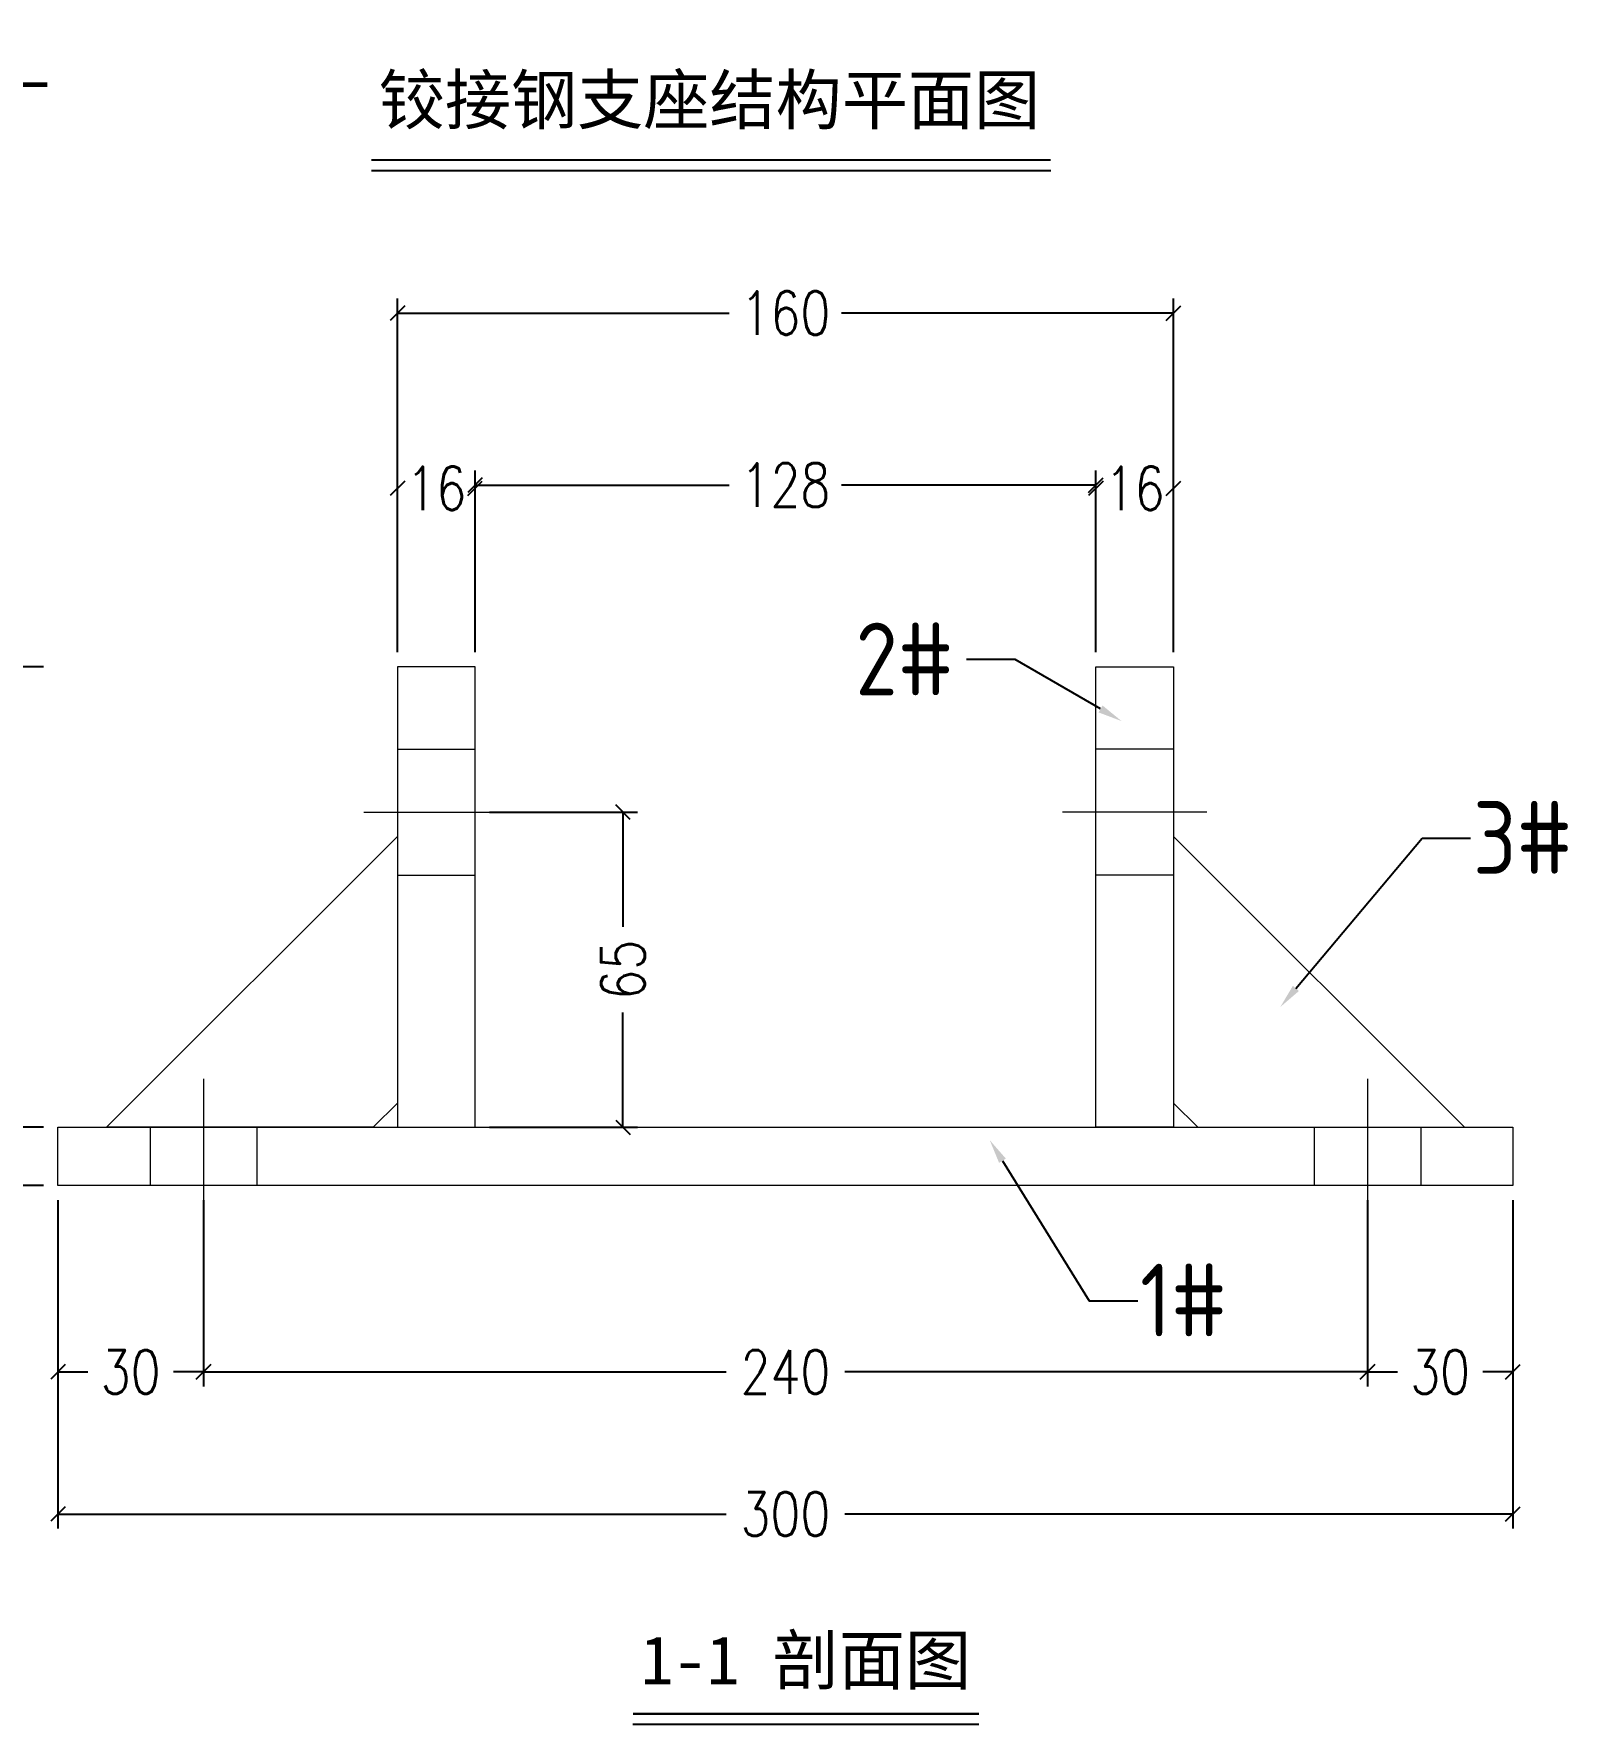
# Model space of a CAD drawing. Extents: x 8238 to 123366, y -35216 to 128109.
# Drawn here: x 29696 to 30655, y -234 to 812 of the extents above; entities that cross this region are included whole.
import ezdxf
from ezdxf import colors
from ezdxf.entities.mleader import LeaderData, LeaderLine
from ezdxf.math import Vec2, Vec3

# ---------------------------------------------------------------- set-up
doc = ezdxf.new("R2010")
doc.units = 0
doc.header["$LTSCALE"] = 1000
doc.header["$MEASUREMENT"] = 0
doc.linetypes.add('DASHDOT', pattern=[1, 0.5, -0.25, 0, -0.25])
for name, color, linetype in [('HR-dimension', 9, 'Continuous'), ('打印图框', 255, 'Continuous'), ('标注', 9, 'Continuous'), ('连接端梁', 130, 'Continuous')]:
    doc.layers.add(name, color=color, linetype=linetype)
doc.layers.add('结构', color=52, linetype='Continuous', lineweight=18)
doc.styles.add('Arial', font='')
doc.styles.add('HZTXT', font='txtw.shx', dxfattribs={"width": 0.8, "bigfont": 'hztxtw.shx'})
doc.styles.get("Standard").update_dxf_attribs({"font": 'gbenor.shx', "bigfont": 'gbcbig.shx'})
doc.styles.get('Arial').set_extended_font_data('STXihei')
doc.dimstyles.new('DIM-3', dxfattribs={"dimscale": 3, "dimtxt": 3, "dimasz": 1, "dimexe": 1, "dimexo": 1, "dimgap": 1, "dimtad": 0, "dimdec": 1, "dimrnd": 0.0005, "dimzin": 9, "dimdsep": 46, "dimtxsty": 'HZTXT', "dimblk": 'OBLIQUE', "dimcen": 0, "dimclrd": 9, "dimclre": 9, "dimclrt": 2, "dimazin": 2, "dimtfac": 1, "dimtdec": 1, "dimtofl": 0, "dimtmove": 0, "dimatfit": 3, "dimldrblk": 'OBLIQUE', "dimfxl": 1, "dimarcsym": 2})

# ---------------------------------------------------------------- blocks, each defined once
blk = doc.blocks.new('_Oblique')
at = {"color": 0, "linetype": 'ByBlock', "lineweight": -2}
blk.add_line((-0.5, -0.5), (0.5, 0.5), dxfattribs=at)
blk = doc.blocks.new('*D598')
at = {"layer": 'Defpoints', "color": 0, "ltscale": 10, "transparency": 16777216}
for p in [(38611.11, -4999.48), (38595.11, -5036.28), (38611.11, -5036.28)]:
    blk.add_point(p, dxfattribs=at)
at = {"layer": 'HR-dimension', "color": 9, "lineweight": -2, "ltscale": 10, "transparency": 16777216}
for p, q in [((38595.11, -5033.28), (38595.11, -4996.48)), ((38595.11, -4999.48), (38595.14, -4999.48)), ((38611.11, -4999.48), (38611.09, -4999.48)), ((38611.11, -5033.28), (38611.11, -4996.48))]:
    blk.add_line(p, q, dxfattribs=at)
at = {"layer": 'HR-dimension', "color": 9, "lineweight": -2, "ltscale": 10, "transparency": 16777216, "xscale": 3, "yscale": 3, "zscale": 3, "rotation": 180}
blk.add_blockref('_Oblique', (38595.11, -4999.48), dxfattribs=at)
at = {"layer": 'HR-dimension', "color": 9, "lineweight": -2, "ltscale": 10, "transparency": 16777216, "xscale": 3, "yscale": 3, "zscale": 3}
blk.add_blockref('_Oblique', (38611.11, -4999.48), dxfattribs=at)
at = {"layer": 'HR-dimension', "color": 2, "ltscale": 10, "transparency": 16777216, "insert": (38603.11, -4999.48), "char_height": 9, "attachment_point": 5, "style": 'HZTXT'}
blk.add_mtext('16', dxfattribs=at)
blk = doc.blocks.new('*D599')
at = {"layer": 'Defpoints', "color": 0, "ltscale": 10, "transparency": 16777216}
for p in [(38739.11, -4998.81), (38611.11, -5036.28), (38739.11, -5036.28)]:
    blk.add_point(p, dxfattribs=at)
at = {"layer": 'HR-dimension', "color": 9, "lineweight": -2, "ltscale": 10, "transparency": 16777216}
for p, q in [((38611.11, -5033.28), (38611.11, -4995.81)), ((38739.11, -5033.28), (38739.11, -4995.81)), ((38611.11, -4998.81), (38663.54, -4998.81)), ((38739.11, -4998.81), (38686.69, -4998.81))]:
    blk.add_line(p, q, dxfattribs=at)
at = {"layer": 'HR-dimension', "color": 9, "lineweight": -2, "ltscale": 10, "transparency": 16777216, "xscale": 3, "yscale": 3, "zscale": 3, "rotation": 180}
blk.add_blockref('_Oblique', (38611.11, -4998.81), dxfattribs=at)
at = {"layer": 'HR-dimension', "color": 9, "lineweight": -2, "ltscale": 10, "transparency": 16777216, "xscale": 3, "yscale": 3, "zscale": 3}
blk.add_blockref('_Oblique', (38739.11, -4998.81), dxfattribs=at)
at = {"layer": 'HR-dimension', "color": 2, "ltscale": 10, "transparency": 16777216, "insert": (38675.11, -4998.81), "char_height": 9, "attachment_point": 5, "style": 'HZTXT'}
blk.add_mtext('128', dxfattribs=at)
blk = doc.blocks.new('*D600')
at = {"layer": 'Defpoints', "color": 0, "ltscale": 10, "transparency": 16777216}
for p in [(38739.11, -4999.48), (38739.11, -5036.28), (38755.11, -5036.28)]:
    blk.add_point(p, dxfattribs=at)
at = {"layer": 'HR-dimension', "color": 9, "lineweight": -2, "ltscale": 10, "transparency": 16777216}
for p, q in [((38739.11, -5033.28), (38739.11, -4996.48)), ((38739.11, -4999.48), (38739.14, -4999.48)), ((38755.11, -4999.48), (38755.09, -4999.48)), ((38755.11, -5033.28), (38755.11, -4996.48))]:
    blk.add_line(p, q, dxfattribs=at)
at = {"layer": 'HR-dimension', "color": 9, "lineweight": -2, "ltscale": 10, "transparency": 16777216, "xscale": 3, "yscale": 3, "zscale": 3, "rotation": 180}
blk.add_blockref('_Oblique', (38739.11, -4999.48), dxfattribs=at)
at = {"layer": 'HR-dimension', "color": 9, "lineweight": -2, "ltscale": 10, "transparency": 16777216, "xscale": 3, "yscale": 3, "zscale": 3}
blk.add_blockref('_Oblique', (38755.11, -4999.48), dxfattribs=at)
at = {"layer": 'HR-dimension', "color": 2, "ltscale": 10, "transparency": 16777216, "insert": (38747.11, -4999.48), "char_height": 9, "attachment_point": 5, "style": 'HZTXT'}
blk.add_mtext('16', dxfattribs=at)
blk = doc.blocks.new('*D601')
at = {"layer": 'Defpoints', "color": 0, "ltscale": 10, "transparency": 16777216}
for p in [(38611.11, -5066.28), (38641.61, -5066.28), (38611.11, -5131.28)]:
    blk.add_point(p, dxfattribs=at)
at = {"layer": 'HR-dimension', "color": 9, "lineweight": -2, "ltscale": 10, "transparency": 16777216}
for p, q in [((38614.11, -5066.28), (38644.61, -5066.28)), ((38641.61, -5066.28), (38641.61, -5089.95)), ((38641.61, -5131.28), (38641.61, -5107.6)), ((38614.11, -5131.28), (38644.61, -5131.28))]:
    blk.add_line(p, q, dxfattribs=at)
at = {"layer": 'HR-dimension', "color": 9, "lineweight": -2, "ltscale": 10, "transparency": 16777216, "xscale": 3, "yscale": 3, "zscale": 3}
for p, rotation in [((38641.61, -5066.28), 90), ((38641.61, -5131.28), 270)]:
    blk.add_blockref('_Oblique', p, dxfattribs=dict(at, rotation=rotation))
at = {"layer": 'HR-dimension', "color": 2, "ltscale": 10, "transparency": 16777216, "insert": (38641.61, -5098.78), "char_height": 9, "attachment_point": 5, "rotation": 90, "style": 'HZTXT'}
blk.add_mtext('65', dxfattribs=at)
blk = doc.blocks.new('*D1241')
at = {"layer": 'Defpoints', "color": 0, "ltscale": 10, "transparency": 16777216}
for p in [(38525.11, -5143.28), (38825.11, -5143.28), (38825.11, -5211.04)]:
    blk.add_point(p, dxfattribs=at)
at = {"layer": 'HR-dimension', "color": 9, "lineweight": -2, "ltscale": 10, "transparency": 16777216}
for p, q in [((38525.11, -5146.28), (38525.11, -5214.04)), ((38825.11, -5146.28), (38825.11, -5214.04)), ((38525.11, -5211.04), (38662.86, -5211.04)), ((38825.11, -5211.04), (38687.37, -5211.04))]:
    blk.add_line(p, q, dxfattribs=at)
at = {"layer": 'HR-dimension', "color": 9, "lineweight": -2, "ltscale": 10, "transparency": 16777216, "xscale": 3, "yscale": 3, "zscale": 3, "rotation": 180}
blk.add_blockref('_Oblique', (38525.11, -5211.04), dxfattribs=at)
at = {"layer": 'HR-dimension', "color": 9, "lineweight": -2, "ltscale": 10, "transparency": 16777216, "xscale": 3, "yscale": 3, "zscale": 3}
blk.add_blockref('_Oblique', (38825.11, -5211.04), dxfattribs=at)
at = {"layer": 'HR-dimension', "color": 2, "ltscale": 10, "transparency": 16777216, "insert": (38675.11, -5211.04), "char_height": 9, "attachment_point": 5, "style": 'HZTXT'}
blk.add_mtext('300', dxfattribs=at)
blk = doc.blocks.new('*D602')
at = {"layer": 'Defpoints', "color": 0, "ltscale": 10, "transparency": 16777216}
for p in [(38755.11, -4963.33), (38595.11, -5036.28), (38755.11, -5036.28)]:
    blk.add_point(p, dxfattribs=at)
at = {"layer": 'HR-dimension', "color": 9, "lineweight": -2, "ltscale": 10, "transparency": 16777216}
for p, q in [((38595.11, -5033.28), (38595.11, -4960.33)), ((38755.11, -5033.28), (38755.11, -4960.33)), ((38595.11, -4963.33), (38663.54, -4963.33)), ((38755.11, -4963.33), (38686.69, -4963.33))]:
    blk.add_line(p, q, dxfattribs=at)
at = {"layer": 'HR-dimension', "color": 9, "lineweight": -2, "ltscale": 10, "transparency": 16777216, "xscale": 3, "yscale": 3, "zscale": 3, "rotation": 180}
blk.add_blockref('_Oblique', (38595.11, -4963.33), dxfattribs=at)
at = {"layer": 'HR-dimension', "color": 9, "lineweight": -2, "ltscale": 10, "transparency": 16777216, "xscale": 3, "yscale": 3, "zscale": 3}
blk.add_blockref('_Oblique', (38755.11, -4963.33), dxfattribs=at)
at = {"layer": 'HR-dimension', "color": 2, "ltscale": 10, "transparency": 16777216, "insert": (38675.11, -4963.33), "char_height": 9, "attachment_point": 5, "style": 'HZTXT'}
blk.add_mtext('160', dxfattribs=at)
blk = doc.blocks.new('*D622')
at = {"layer": 'Defpoints', "color": 0, "ltscale": 10, "transparency": 16777216}
for p in [(38525.11, -5143.28), (38555.11, -5143.28), (38555.11, -5181.72)]:
    blk.add_point(p, dxfattribs=at)
at = {"layer": 'HR-dimension', "color": 9, "lineweight": -2, "ltscale": 10, "transparency": 16777216}
for p, q in [((38525.11, -5146.28), (38525.11, -5184.72)), ((38555.11, -5146.28), (38555.11, -5184.72)), ((38525.11, -5181.72), (38531.29, -5181.72)), ((38555.11, -5181.72), (38548.94, -5181.72))]:
    blk.add_line(p, q, dxfattribs=at)
at = {"layer": 'HR-dimension', "color": 9, "lineweight": -2, "ltscale": 10, "transparency": 16777216, "xscale": 3, "yscale": 3, "zscale": 3, "rotation": 180}
blk.add_blockref('_Oblique', (38525.11, -5181.72), dxfattribs=at)
at = {"layer": 'HR-dimension', "color": 9, "lineweight": -2, "ltscale": 10, "transparency": 16777216, "xscale": 3, "yscale": 3, "zscale": 3}
blk.add_blockref('_Oblique', (38555.11, -5181.72), dxfattribs=at)
at = {"layer": 'HR-dimension', "color": 2, "ltscale": 10, "transparency": 16777216, "insert": (38540.11, -5181.72), "char_height": 9, "attachment_point": 5, "style": 'HZTXT'}
blk.add_mtext('30', dxfattribs=at)
blk = doc.blocks.new('*D623')
at = {"layer": 'Defpoints', "color": 0, "ltscale": 10, "transparency": 16777216}
for p in [(38555.11, -5143.28), (38795.11, -5143.28), (38795.11, -5181.72)]:
    blk.add_point(p, dxfattribs=at)
at = {"layer": 'HR-dimension', "color": 9, "lineweight": -2, "ltscale": 10, "transparency": 16777216}
for p, q in [((38555.11, -5146.28), (38555.11, -5184.72)), ((38795.11, -5146.28), (38795.11, -5184.72)), ((38555.11, -5181.72), (38662.86, -5181.72)), ((38795.11, -5181.72), (38687.37, -5181.72))]:
    blk.add_line(p, q, dxfattribs=at)
at = {"layer": 'HR-dimension', "color": 9, "lineweight": -2, "ltscale": 10, "transparency": 16777216, "xscale": 3, "yscale": 3, "zscale": 3, "rotation": 180}
blk.add_blockref('_Oblique', (38555.11, -5181.72), dxfattribs=at)
at = {"layer": 'HR-dimension', "color": 9, "lineweight": -2, "ltscale": 10, "transparency": 16777216, "xscale": 3, "yscale": 3, "zscale": 3}
blk.add_blockref('_Oblique', (38795.11, -5181.72), dxfattribs=at)
at = {"layer": 'HR-dimension', "color": 2, "ltscale": 10, "transparency": 16777216, "insert": (38675.11, -5181.72), "char_height": 9, "attachment_point": 5, "style": 'HZTXT'}
blk.add_mtext('240', dxfattribs=at)
blk = doc.blocks.new('*D624')
at = {"layer": 'Defpoints', "color": 0, "ltscale": 10, "transparency": 16777216}
for p in [(38795.11, -5143.28), (38825.11, -5143.28), (38825.11, -5181.72)]:
    blk.add_point(p, dxfattribs=at)
at = {"layer": 'HR-dimension', "color": 9, "lineweight": -2, "ltscale": 10, "transparency": 16777216}
for p, q in [((38795.11, -5146.28), (38795.11, -5184.72)), ((38825.11, -5146.28), (38825.11, -5184.72)), ((38795.11, -5181.72), (38801.29, -5181.72)), ((38825.11, -5181.72), (38818.94, -5181.72))]:
    blk.add_line(p, q, dxfattribs=at)
at = {"layer": 'HR-dimension', "color": 9, "lineweight": -2, "ltscale": 10, "transparency": 16777216, "xscale": 3, "yscale": 3, "zscale": 3, "rotation": 180}
blk.add_blockref('_Oblique', (38795.11, -5181.72), dxfattribs=at)
at = {"layer": 'HR-dimension', "color": 9, "lineweight": -2, "ltscale": 10, "transparency": 16777216, "xscale": 3, "yscale": 3, "zscale": 3}
blk.add_blockref('_Oblique', (38825.11, -5181.72), dxfattribs=at)
at = {"layer": 'HR-dimension', "color": 2, "ltscale": 10, "transparency": 16777216, "insert": (38810.11, -5181.72), "char_height": 9, "attachment_point": 5, "style": 'HZTXT'}
blk.add_mtext('30', dxfattribs=at)
blk = doc.blocks.new('*D1257')
at = {"layer": 'Defpoints', "color": 0, "ltscale": 10, "transparency": 16777216}
for p in [(38494.62, -5036.28), (38525.11, -5036.28), (38525.11, -5131.28)]:
    blk.add_point(p, dxfattribs=at)
at = {"layer": 'HR-dimension', "color": 9, "lineweight": -2, "ltscale": 10, "transparency": 16777216}
for p, q in [((38522.11, -5036.28), (38491.62, -5036.28)), ((38494.62, -5036.28), (38494.62, -5074.95)), ((38494.62, -5131.28), (38494.62, -5092.6)), ((38522.11, -5131.28), (38491.62, -5131.28))]:
    blk.add_line(p, q, dxfattribs=at)
at = {"layer": 'HR-dimension', "color": 9, "lineweight": -2, "ltscale": 10, "transparency": 16777216, "xscale": 3, "yscale": 3, "zscale": 3}
for p, rotation in [((38494.62, -5036.28), 90), ((38494.62, -5131.28), 270)]:
    blk.add_blockref('_Oblique', p, dxfattribs=dict(at, rotation=rotation))
at = {"layer": 'HR-dimension', "color": 2, "ltscale": 10, "transparency": 16777216, "insert": (38494.62, -5083.78), "char_height": 9, "attachment_point": 5, "rotation": 90, "style": 'HZTXT'}
blk.add_mtext('95', dxfattribs=at)
blk = doc.blocks.new('*D1258')
at = {"layer": 'Defpoints', "color": 0, "ltscale": 10, "transparency": 16777216}
for p in [(38525.11, -5131.28), (38494.62, -5143.28), (38525.11, -5143.28)]:
    blk.add_point(p, dxfattribs=at)
at = {"layer": 'HR-dimension', "color": 9, "lineweight": -2, "ltscale": 10, "transparency": 16777216}
for p, q in [((38522.11, -5131.28), (38491.62, -5131.28)), ((38494.62, -5131.28), (38494.62, -5143.28)), ((38522.11, -5143.28), (38491.62, -5143.28)), ((38494.62, -5143.28), (38494.62, -5146.28))]:
    blk.add_line(p, q, dxfattribs=at)
at = {"layer": 'HR-dimension', "color": 9, "lineweight": -2, "ltscale": 10, "transparency": 16777216, "xscale": 3, "yscale": 3, "zscale": 3}
for p, rotation in [((38494.62, -5131.28), 90), ((38494.62, -5143.28), 270)]:
    blk.add_blockref('_Oblique', p, dxfattribs=dict(at, rotation=rotation))
at = {"layer": 'HR-dimension', "color": 2, "ltscale": 10, "transparency": 16777216, "insert": (38494.62, -5154.42), "char_height": 9, "attachment_point": 5, "rotation": 90, "style": 'HZTXT'}
blk.add_mtext('12', dxfattribs=at)
blk = doc.blocks.new('asdasdasdgfhgtj')
for p, q in [((38589.75, -4933.89), (38729.83, -4933.89)), ((38643.65, -5254.4), (38715, -5254.4))]:
    blk.add_line(p, q)
at = {"const_width": 0.45}
for points in [[(38589.75, -4931.77), (38729.83, -4931.77)], [(38643.65, -5252.27), (38715, -5252.27)]]:
    blk.add_lwpolyline(points, dxfattribs=at)
at = {"layer": '标注', "color": 1, "const_width": 1}
blk.add_lwpolyline([(38522.93, -4916.23), (38512.93, -4916.23), (38512.93, -4906.23)], dxfattribs=at)
at = {"layer": '结构', "color": 1, "linetype": 'DASHDOT', "ltscale": 5}
for p, q in [((38595.11, -5053.28), (38611.11, -5053.28)), ((38755.11, -5053.28), (38739.11, -5053.28)), ((38588.21, -5066.28), (38618.01, -5066.28)), ((38762.01, -5066.28), (38732.21, -5066.28)), ((38595.11, -5079.28), (38611.11, -5079.28)), ((38755.11, -5079.28), (38739.11, -5079.28)), ((38555.11, -5121.28), (38555.11, -5153.28)), ((38795.11, -5121.28), (38795.11, -5153.28)), ((38544.11, -5131.28), (38544.11, -5143.28)), ((38566.11, -5131.28), (38566.11, -5143.28)), ((38784.11, -5131.28), (38784.11, -5143.28)), ((38806.11, -5131.28), (38806.11, -5143.28))]:
    blk.add_line(p, q, dxfattribs=at)
at = {"layer": '结构', "color": 4}
for p, q in [((38535.11, -5131.28), (38595.11, -5071.28)), ((38595.11, -5071.28), (38595.11, -5126.28)), ((38815.11, -5131.28), (38755.11, -5071.28)), ((38755.11, -5071.28), (38755.11, -5126.28)), ((38590.11, -5131.28), (38595.11, -5126.28)), ((38760.11, -5131.28), (38755.11, -5126.28)), ((38590.11, -5131.28), (38535.11, -5131.28)), ((38760.11, -5131.28), (38815.11, -5131.28))]:
    blk.add_line(p, q, dxfattribs=at)
for points in [[(38611.11, -5036.28), (38595.11, -5036.28), (38595.11, -5131.28), (38611.11, -5131.28)], [(38739.11, -5036.28), (38755.11, -5036.28), (38755.11, -5131.28), (38739.11, -5131.28)], [(38525.11, -5131.28), (38825.11, -5131.28), (38825.11, -5143.28), (38525.11, -5143.28)]]:
    blk.add_lwpolyline(points, close=True, dxfattribs=at)
at = {"layer": '打印图框', "color": 6, "char_height": 10, "attachment_point": 5, "style": 'Arial'}
for s, insert in [('\\P铰接钢支座结构平面图', (38659.44, -4911.55)), ('1-1 剖面图', (38679.32, -5241.72))]:
    blk.add_mtext(s, dxfattribs=dict(at, insert=insert))
at = {"layer": 'HR-dimension', "ltscale": 10}
for base, p1, p2, picture, middle in [((38755.11, -4963.33), (38595.11, -5036.28), (38755.11, -5036.28), '*D602', (38675.11, -4963.33)), ((38611.11, -4999.48), (38595.11, -5036.28), (38611.11, -5036.28), '*D598', (38603.11, -4999.48)), ((38739.11, -4999.48), (38755.11, -5036.28), (38739.11, -5036.28), '*D600', (38747.11, -4999.48))]:
    dim = blk.add_linear_dim(base=base, p1=p1, p2=p2, dimstyle='DIM-3', dxfattribs=at)
    dim.commit()
    dim.dimension.update_dxf_attribs({"geometry": picture, "text_midpoint": middle, "dimtype": 128})
for base, p1, p2, picture, middle in [((38739.11, -4998.81), (38611.11, -5036.28), (38739.11, -5036.28), '*D599', (38675.11, -4998.81)), ((38825.11, -5211.04), (38525.11, -5143.28), (38825.11, -5143.28), '*D1241', (38675.11, -5211.04)), ((38555.11, -5181.72), (38525.11, -5143.28), (38555.11, -5143.28), '*D622', (38540.11, -5181.72)), ((38795.11, -5181.72), (38555.11, -5143.28), (38795.11, -5143.28), '*D623', (38675.11, -5181.72)), ((38825.11, -5181.72), (38795.11, -5143.28), (38825.11, -5143.28), '*D624', (38810.11, -5181.72))]:
    dim = blk.add_linear_dim(base=base, p1=p1, p2=p2, dimstyle='DIM-3', dxfattribs=at)
    dim.commit()
    dim.dimension.update_dxf_attribs({"geometry": picture, "text_midpoint": middle})
for base, p1, p2, picture, middle in [((38494.62, -5036.28), (38525.11, -5131.28), (38525.11, -5036.28), '*D1257', (38494.62, -5083.78)), ((38641.61, -5066.28), (38611.11, -5131.28), (38611.11, -5066.28), '*D601', (38641.61, -5098.78)), ((38494.62, -5143.28), (38525.11, -5131.28), (38525.11, -5143.28), '*D1258', (38494.62, -5154.42))]:
    dim = blk.add_linear_dim(base=base, p1=p1, p2=p2, angle=90, dimstyle='DIM-3', dxfattribs=at)
    dim.commit()
    dim.dimension.update_dxf_attribs({"geometry": picture, "text_midpoint": middle})
at = {"layer": '标注', "color": 6}
ml = blk.add_multileader_mtext('Standard', dxfattribs=at)
ml.set_content('2#', color=6)
ml.set_leader_properties(color=9)
ml.build(insert=Vec2(0, 0))
ml.multileader.update_dxf_attribs({"dogleg_length": 10, "arrow_head_size": 5})
ctx = ml.context
ctx.base_point, ctx.char_height, ctx.arrow_head_size, ctx.landing_gap_size, ctx.plane_origin = Vec3(38694.91, -5034.82), 15, 5, 0.5, Vec3(35606.33, -10605.15)
notes = []
notes.append((ctx, [(0, (1, 1, 0), (38722.47, -5034.82), (-1, 0), 10, [(0, [(38744.42, -5047.49)], 256, [])])]))
ctx.mtext.insert, ctx.mtext.defined_height, ctx.mtext.flow_direction = Vec3(38689.55, -5027.2), 40, 5
ml = blk.add_multileader_mtext('Standard', dxfattribs=at)
ml.set_content('3#', color=6)
ml.set_leader_properties(color=9)
ml.build(insert=Vec2(0, 0))
ml.multileader.update_dxf_attribs({"dogleg_length": 10, "arrow_head_size": 5})
ctx = ml.context
ctx.base_point, ctx.char_height, ctx.arrow_head_size, ctx.landing_gap_size, ctx.plane_origin = Vec3(38816.38, -5071.65), 15, 5, 0.5, Vec3(35746.79, -10641.61)
notes.append((ctx, [(1, (1, 1, 0), (38806.38, -5071.65), (1, 0), 10, [(0, [(38777.15, -5106.46)], 256, [])])]))
ctx.mtext.insert, ctx.mtext.defined_height, ctx.mtext.flow_direction = Vec3(38816.88, -5064.01), 40, 5
ml = blk.add_multileader_mtext('Standard', dxfattribs=at)
ml.set_content('1#', color=6)
ml.set_leader_properties(color=9)
ml.build(insert=Vec2(0, 0))
ml.multileader.update_dxf_attribs({"dogleg_length": 10, "arrow_head_size": 5})
ctx = ml.context
ctx.base_point, ctx.char_height, ctx.arrow_head_size, ctx.landing_gap_size, ctx.plane_origin = Vec3(38747.74, -5167.05), 15, 5, 0.5, Vec3(35720.95, -10814.9)
notes.append((ctx, [(1, (1, 1, 0), (38737.74, -5167.05), (1, 0), 10, [(0, [(38717.23, -5133.92)], 256, [])])]))
ctx.mtext.insert, ctx.mtext.defined_height, ctx.mtext.flow_direction = Vec3(38748.24, -5159.42), 40, 5
for ctx, leaders in notes:
    for number, flags, end, landing, length, lines in leaders:
        leader = LeaderData()
        leader.index, (leader.has_last_leader_line, leader.has_dogleg_vector, leader.attachment_direction) = number, flags
        leader.last_leader_point, leader.dogleg_vector, leader.dogleg_length = Vec3(end), Vec3(landing), length
        for number, points, colour, breaks in lines:
            line = LeaderLine()
            line.index, line.vertices, line.color, line.breaks = number, Vec3.list(points), colors.encode_raw_color(colour), breaks
            leader.lines.append(line)
        ctx.leaders.append(leader)

msp = doc.modelspace()

# ---------------------------------------------------------------- block references
at = {"layer": '连接端梁', "color": 0, "xscale": 3, "yscale": 3, "zscale": 3}
msp.add_blockref('asdasdasdgfhgtj', (-85864.03, 15528.8), dxfattribs=at)

doc.saveas('drawing.dxf')
